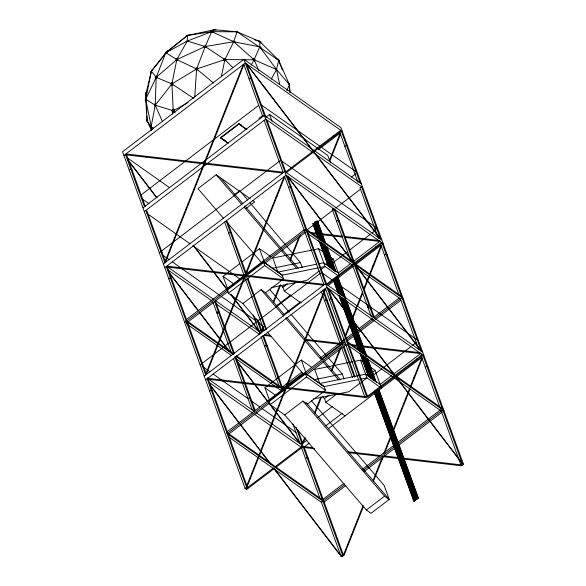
<?xml version="1.0" encoding="UTF-8"?>
<svg xmlns="http://www.w3.org/2000/svg" width="586" height="586" viewBox="0 0 586 586"><rect width="100%" height="100%" fill="white"/><g stroke="black" fill="none" stroke-linecap="round" stroke-linejoin="round"><path stroke-width="0.88" d="M166.446 52.205L187.395 35.482L214.351 29.718L237.044 31.82L259.825 41.525L259.752 46.895L254.097 59.779L251.064 65.178M172.379 114.248L173.244 110.761L171.903 83.901L176.818 59.567L187.308 41.049L187.395 35.482L210.835 31.791M187.938 35.548L187.395 35.482L165.816 52.74L156.198 77.359L155.231 105.187L151.056 127.147L151.957 129.528M145.753 98.411L145.907 92.603L146.017 95.057L145.98 93.789M194.735 97.159L196.61 68.994L205.195 46.536L211.736 31.651L214.351 29.718L216.117 30.106M246.809 488.153L273.435 468.002L340.481 555.557L342.092 556.7L342.4 554.693L296.003 427.209M210.894 31.974L187.308 41.049L165.816 52.74L151.386 71.162L145.709 99.276L151.54 128.246L150.573 126.049L152.653 129.374M221.391 76.707L224.848 59.582L233.733 41.745L237.044 31.82L278.694 60.248L289.425 84.677L289.953 92.72M146.17 98.653L145.958 93.826L151.386 71.162L163.78 55.97M151.679 71.082C152.492 67.617 149.826 74.034 151.43 71.712M168.717 50.711L166.571 51.802L168.534 50.879M164.739 262.308L243.241 64.577M165.413 262.389L243.923 64.665M205.569 374.498L284.078 176.767M206.243 374.579L284.752 176.847M261.774 330.702L263.407 326.6M273.288 301.702L279.676 285.624M290.092 259.386L298.831 237.381M262.455 330.782L263.429 328.314M273.633 302.625L280.687 284.847M290.436 260.301L300.179 235.762M329.662 161.502L340.627 133.894M246.406 486.688L324.908 288.957M325.589 289.037L247.08 486.768L245.058 488.306L122.555 151.745L243.908 59.296L340.942 127.689L463.445 464.258L461.424 465.797L402.304 458.933M302.61 442.891L304.888 437.149M314.455 413.042L320.842 396.964M331.258 370.726L339.997 348.721M343.052 341.03L344.063 338.488M345.066 335.954L349.776 324.102M352.127 318.176L362.544 291.938M363.547 289.403L368.924 275.86M369.598 274.167L381.112 245.16L355.658 264.557M303.284 442.972L305.24 438.042M315.136 413.115L321.524 397.037M331.94 370.799L341.015 347.952M345.41 336.869L350.787 323.325M352.472 319.099L356.837 308.097M357.511 306.397L362.888 292.861M364.228 289.477L381.464 246.061M343.44 555.074L362.976 505.872M373.084 480.425L382.526 456.641M391.28 434.6L383.889 453.22L384.899 452.443L390.95 437.207M393.294 429.516L409.76 388.049M410.434 386.357L421.949 357.35L396.678 376.6M363.657 505.952L344.121 555.162L342.092 556.7M373.421 481.348L383.2 456.721L398.663 458.516M393.301 431.281L410.105 388.965M410.779 387.273L422.301 358.251M286.884 90.471L289.425 84.677L287.902 82.179M166.959 52.74L167.721 51.136L166.592 52.52M155.817 78.172L145.709 99.276L155.231 105.187L173.244 110.761L175.163 112.688M271.281 79.176L276.511 69.522L278.694 60.248L259.825 41.525L254.72 39.907M145.958 93.826L146.822 92.28M151.386 71.162L156.198 77.359L176.818 59.567L205.195 46.536L233.733 41.745L259.752 46.895L276.511 69.522L289.425 84.677L289.733 91.753M123.917 155.48L245.263 63.039L342.305 131.432M129.242 170.116L130.759 168.958L131.975 169.815M146.214 157.187L147.233 156.411M232.605 91.372L233.624 90.603M249.072 78.824L250.588 77.674L251.804 78.524M140.406 195.46L258.719 105.334M246.318 129.403L238.934 124.195L220.732 138.062L228.144 143.262L220.563 137.6L238.766 123.734L241.264 124.73M258.909 118.409L263.026 115.274M142.969 207.84L264.323 115.391L361.364 183.784M265.971 117.112L269.538 114.395L327.764 155.429L330.526 163.033M144.332 211.575L265.685 119.134L362.719 187.527M250.251 198.793L216.197 174.745L197.995 188.611L223.625 218.461M220.849 178.071L242.934 203.73M234.363 194.677L239.454 190.794M159.304 252.713L280.657 160.271L377.692 228.665M163.391 263.927L284.737 171.486L381.779 239.879M340.583 130.964L339.572 131.733L358.009 182.371M318.557 149.518L340.283 132.971L329.647 159.766L330.658 158.996M164.754 267.67L286.1 175.229L383.141 243.622M245.922 208.557L254.661 201.899L252.456 200.346M168.834 278.892L170.35 277.735L171.566 278.592M182.078 268.798L183.096 268.022M228.752 233.243L230.269 232.093L231.477 232.942M275.918 197.314L276.936 196.537M288.664 187.601L290.18 186.443L291.396 187.3M344.898 146.368L346.421 145.211L347.63 146.061M351.395 177.045L355.761 173.72M227.61 288.861L223.068 276.372L239.784 263.634M242.025 261.927L259.466 248.64L270.593 256.478M246.01 272.637L247.028 271.86M185.747 320.037L305.577 228.752M241.168 278.343L240.157 279.112L192.853 245.768M333.163 208.448L332.152 209.217L333.368 210.074M184.744 322.593L306.09 230.151M306.771 230.144L314.03 224.621M315.48 223.515L334.35 209.136M335.8 208.03L360.478 189.234M243.293 279.485L244.311 278.709M186.458 323.062L228.43 291.096M264.689 263.473L305.789 232.166M264.726 265.546L263.363 261.81L226.958 289.543L228.32 293.278L264.726 265.546L283.595 278.943L265.458 292.758L261.078 289.674L253.797 295.219M336.576 221.369L338.093 220.211L339.309 221.069M316.689 264.183L277.852 272.116L282.24 275.2L283.595 278.943M228.32 293.278L242.875 303.541L252.339 296.326M280.848 285.104L282.635 287.191L287.001 283.858M282.635 287.191L287.308 284.071M282.935 287.404L284.298 291.139L295.952 282.269M325.904 264.528L327.362 263.422M330.277 261.202L333.192 258.983L339.653 276.746L325.098 266.484L318.638 248.72L314.228 249.621M319.275 270.922L306.881 280.364L299.761 281.8M320.732 269.816L325.098 266.484L319.824 267.56M376.483 227.808L374.967 228.965L376.175 229.815L372.037 232.972M276.328 305.877L290.641 294.978M328.387 266.227L330.57 264.564M332.028 263.451L341.338 256.36M342.766 255.269L347.754 251.467M349.893 249.841L370.66 234.019M200.141 364.902L321.487 272.461L418.529 340.847M259.217 331.471L260.733 330.314L261.942 331.171L257.862 319.949M215.633 300.75L260.426 332.321L263.883 329.691M283.954 314.396L300.442 301.841M350.662 263.583L338.29 273.003L323.736 262.748L319.333 263.641M353.57 261.371L380.263 241.036M204.221 376.117L325.574 283.675L422.609 352.069M328.226 285.455L333.939 281.097L338.027 292.275M336.796 278.921L353.475 266.22M205.583 379.86L326.929 287.418L423.971 355.812M264.66 346.429L266.176 345.271L267.392 346.128M324.578 300.779L326.094 299.629L327.303 300.479M384.489 255.137L386.006 253.987L387.221 254.837M372.96 265.707L373.978 264.931M209.671 391.074L211.187 389.924L212.396 390.774M222.914 380.988L223.933 380.211M316.755 309.503L317.766 308.727M329.5 299.79L331.017 298.633L332.225 299.49M369.4 306.229L367.883 307.379L369.099 308.236M269.428 400.15L264.923 387.778L301.329 360.046L311.708 367.363M253.35 410.742L254.866 409.585L253.65 408.735L252.134 409.885L233.44 358.529M282.298 387.024L301.761 372.198M320.505 357.914L344.378 339.734M345.813 338.635L372.491 318.315M373.934 317.216L399.169 297.996M286.847 384.826L287.858 384.05M302.991 373.048L280.569 390.13L235.77 358.559M321.736 358.771L344.883 341.14M346.326 340.041L373.004 319.714M374.447 318.616L401.915 297.688M226.584 432.226L344.898 342.092M268.813 400.949L305.218 373.216L306.581 376.952L325.457 390.349L307.32 404.172L302.933 401.08L284.73 414.947L270.175 404.684L269.069 401.652M347.344 341.045L354.581 335.529M356.749 333.874L400.89 300.252M345.41 343.499L227.09 433.625L324.131 502.019L343.616 555.543L342.4 554.693L340.884 555.843L321.201 501.77M284.129 391.675L285.14 390.899M228.306 434.482L269.677 402.963M306.698 374.762L345.894 344.905M270.175 404.684L306.581 376.952M319.714 383.522L365.598 374.154L380.153 384.416L391.704 375.611M345.095 415.899L325.853 402.333L324.49 398.597L328.863 395.264M325.853 402.333L336.782 394.012M372.139 372.608L375.047 370.389L381.515 388.152L366.961 377.897L360.493 360.134L354.325 361.386M360.405 382.885L348.758 391.763L313.092 398.985M361.862 381.779L366.961 377.897L360.8 379.149M317.949 417.466L332.416 406.45M373.157 375.414L381.852 368.792M383.295 367.686L410.801 346.736M412.178 345.681L416.324 342.532M256.338 412.844L301.263 444.51L306.896 440.218M325.677 425.912L342.29 413.255M393.873 373.963L421.092 353.226M422.931 355.424L368.023 397.008L366.404 395.865L364.382 397.403L207.268 379.171M228.108 433.94L247.783 488.006L246.267 489.163L246.098 488.695M254.104 414.053L301.409 447.396L302.925 446.239L304.141 447.096L323.311 499.77M367.444 396.253L422.352 354.669L420.836 355.827L421.239 356.112L422.25 355.336M304.141 447.096L308.976 443.412M328.482 428.549L374.959 393.147M378.6 390.371L395.235 377.699M305.496 458.618L307.013 457.461L308.221 458.318M425.326 367.327L426.842 366.169L428.058 367.026M413.789 377.889L414.807 377.12M344.187 483.172L322.41 499.763L228.54 433.603M362.331 469.349L440.723 409.629L460.713 464.559L461.929 465.416L461.753 464.947L384.453 455.974M344.693 484.578L321.399 502.319L229.023 437.215M363.569 470.199L442.752 409.878M324.131 502.019L345.908 485.435M364.053 471.605L442.445 411.892M381.164 460.061L382.182 459.292M366.353 510.003L384.555 496.137L389.236 499.44L371.033 513.307L366.353 510.003L284.73 414.947M460.713 464.559L462.229 463.401L422.762 354.955M413.687 500.971L414.602 500.876L413.687 500.971L374.249 392.613M414.448 500.4L415.357 500.298L414.448 500.4L374.696 391.177M416.119 499.719L415.203 499.821L416.119 499.719L396.392 445.536M415.965 499.243L416.873 499.14L415.965 499.243L396.554 445.917M417.635 498.561L416.719 498.664L417.635 498.561L378.043 389.727M418.389 497.983L417.481 498.085L418.389 497.983L398.67 443.807M285.778 171.874L340.686 130.29M286.356 172.628L341.264 131.044M326.614 284.064L381.523 242.479M327.186 284.818L382.094 243.234M275.112 466.72L301.006 447.111M275.706 467.46L301.578 447.865M173.244 110.761L188.011 102.616M168.834 50.572L170.46 49.744M188.223 35.431C189.505 34.178 183.74 36.669 187.608 35.658M213.333 30.135L214.351 29.718M312.463 249.98L272.812 258.045L277.918 272.065L282.24 275.2L318.066 267.919M272.234 268.329L300.42 262.601L302.222 267.546M271.23 287.58L297.981 282.159M352.56 361.745L314.675 369.451L319.78 383.471L324.095 386.613L325.457 390.349M314.089 379.735L342.275 374.007L344.077 378.959M306.427 374.073L324.095 386.613L359.042 379.501M237.044 31.82L211.736 31.651L233.733 41.745L254.097 59.779L276.511 69.522L279.661 84.347M125.939 153.942L283.053 172.174M125.602 154.792L282.716 173.031M310.038 232.437L316.381 233.177M319.106 233.492L342.685 236.224M344.495 236.436L379.223 240.465M311.745 233.528L319.905 234.473M321.714 234.686L342.576 237.103M345.293 237.418L379.757 241.417M166.776 266.132L323.882 284.364M166.439 266.982L323.545 285.214M264.718 334.628L270.161 335.258M305.577 339.367L340.107 343.374M350.97 344.634L357.306 345.374M360.024 345.689L420.052 352.655M271.296 336.283L263.48 335.375L282.174 386.738M306.273 340.341L339.77 344.231M345.198 344.861L347.015 345.073M352.472 345.703L357.921 346.333M362.463 346.861L420.587 353.607M207.605 378.314L364.719 396.554M304.647 446.708L312.807 447.66M347.879 451.725L381.068 455.578M304.31 447.565L314.741 448.773M348.97 452.744L379.809 456.326M187.308 41.049L205.195 46.536L224.848 59.582L232.737 67.507M153.561 128.092L151.056 127.147L147.115 120.687L145.768 100.169M156.198 77.359L171.903 83.901L193.666 98.345M275.969 58.556L277.478 59.486M278.233 59.97C281.536 64.431 277.075 56.659 278.233 59.97L282.401 70.064M165.816 52.74L176.818 59.567L196.61 68.994L213.575 83.058M220.563 137.6L225.749 141.241M264.161 87.233L264.975 87.812M333.244 135.93L334.057 136.501M261.451 105.026L356.061 171.713M264.462 115.281L266.703 116.863M246.896 129.462L238.766 123.734L238.934 124.195M300.779 193.915L301.585 194.486M375.816 246.801L376.63 247.373M220.629 137.549L225.808 141.197M306.793 229.602L402.619 297.146M307.306 231.009L403.131 298.545M308.009 233.733L352.486 265.077L371.385 316.997M355.922 267.502L400.399 298.845L418.953 349.82M318.638 248.72L333.192 258.983M371.971 318.601L373.179 319.458M341.609 306.097L342.422 306.676M416.653 358.991L417.459 359.562M127.77 158.198L169.457 187.579M264.088 262.323L277.918 272.065M142.816 179.682L143.629 180.254M284.298 291.139L301.05 302.947M392.474 372.528L393.279 373.106M347.63 341.792L443.456 409.328M348.135 343.198L443.961 410.735M142.317 199.035L148.976 203.723M397.096 378.571L397.909 379.142M348.113 345.403L441.236 411.035M360.493 360.134L375.047 370.389M147.027 213.48L190.076 243.813M223.068 276.372L233.448 283.683M261.576 318.103L262.784 318.952M463.445 464.258L461.827 463.116L328.314 288.737M160.82 251.555L162.036 252.412M162.681 255.093L169.178 259.671M172.196 261.796L219.699 295.278M221.186 296.326L255.13 320.249L256.646 319.092L260.733 330.314M167.984 267.172L213.399 299.175M167.86 269.86L211.92 300.911M216.117 303.87L259.422 334.394M219.479 312.36L218.263 311.503L216.747 312.66L217.963 313.51M306.676 374.242L324.095 386.613M179.426 286.356L180.239 286.928M187.703 321.414L233.66 353.805L214.762 301.885M236.356 355.709L280.833 387.053M186.26 321.443L233.433 354.684M236.129 356.588L283.294 389.829M186.7 323.977L231.499 355.548M264.923 387.778L275.303 395.096M250.786 398.37L249.57 397.513L248.054 398.67L213.033 373.985M202.075 366.265L210.008 371.861M250.757 400.575L259.693 406.874M261.935 408.449L295.967 432.439M207.334 378.314L254.844 411.797M208.316 379.56L207.1 378.703L246.574 487.149L247.783 488.006M208.689 382.05L252.617 413.005M220.263 398.546L221.076 399.117M295.3 451.432L296.113 452.004M275.742 471.012L276.555 471.584M245.058 488.306L246.677 489.449L274.248 468.566L340.715 555.374M282.24 275.2L264.572 262.667L264.315 261.964M244.721 205.811L281.082 248.164M282.276 249.548L298.369 268.293M216.197 174.745L241.828 204.595M244.215 207.371L279.976 249.021M281.17 250.412L296.663 268.461M227.2 222.629L261.774 262.887M269.523 289.272L289.198 312.192M290.993 314.279L326.768 355.951M328.563 358.031L342.275 374.007M284.386 314.667L265.458 292.758M286.766 317.436L323.018 359.658M324.205 361.042L340.246 379.728M261.078 289.674L283.719 316.037M285.507 318.117L321.245 359.753M323.033 361.833L338.525 379.875M242.875 303.541L263.129 327.127M267.304 331.984L303.643 374.308M322.703 396.517L324.49 398.597M311.378 400.678L384.138 485.413L389.236 499.44L306.097 402.611M302.933 401.08L384.555 496.137M241.205 192.245L247.651 199.907M249.995 202.69L285.177 244.487M286.935 246.574L300.42 262.601M246.882 64.182L380.395 238.561M246.647 64.357L380.16 238.744M287.719 176.364L421.224 350.743M287.484 176.547L420.99 350.926M328.548 288.554L462.061 462.933M128.275 160.205L156.96 197.665M193.966 246.003L226.958 289.088M230.825 294.143L259.049 331.002M128.034 160.381L156.704 197.812M194.076 246.633L226.694 289.235M230.569 294.289L258.814 331.185M168.585 271.706L198.486 310.756M200.141 312.924L229.441 351.19M236.275 360.119L267.787 401.278M268.893 402.721L299.878 443.192M168.9 272.607L198.222 310.902M199.328 312.353L229.185 351.344M237.125 361.716L267.531 401.425M268.637 402.868L299.644 443.375M209.422 383.896L239.315 422.945M240.421 424.389L270.827 464.105M210.293 385.522L239.059 423.092M240.714 425.26L270.014 463.526M259.825 41.525L260.807 43.012M258.931 70.796L254.097 59.779L224.848 59.582L196.61 68.994L171.903 83.901L155.231 105.187L162.527 121.793M151.488 130.641L147.115 120.687L146.903 115.852M341.089 130.575L360.148 182.927M380.563 239.022L361.511 186.67L359.994 187.828L378.461 238.575M421.4 351.212L381.925 242.765L380.409 243.923L398.963 294.905M421.239 356.112L440.108 407.937M335.229 209.854L374.696 318.301M373.487 317.444L334.013 208.997L332.496 210.154L351.051 261.136M317.597 221.061L325.735 243.417M326.988 246.86L336.064 271.801M337.946 276.958L345.769 298.464M346.707 301.043L357.35 330.284M357.98 332.006L366.741 356.083M367.678 358.661L376.446 382.746M378.952 389.624L398.048 442.086M317.194 220.775L325.333 243.139M326.585 246.574L335.661 271.516M337.543 276.68L345.366 298.179M345.989 299.9L366.338 355.797M367.276 358.376L375.729 381.596M378.549 389.338L417.986 497.697M317.092 221.442L324.607 242.084M326.483 247.248L334.936 270.468M337.441 277.346L344.326 296.267M346.201 301.424L356.53 329.808M357.475 332.387L365.298 353.885M366.865 358.185L374.688 379.691M378.446 390.005L397.542 442.467M398.48 445.052L417.884 498.371M316.689 221.164L324.512 242.663M325.765 246.098L334.84 271.04M337.038 277.061L344.546 297.703M345.176 299.424L356.442 330.379M357.064 332.101L365.21 354.464M366.609 358.383L374.908 381.127M316.433 221.354L323.948 241.996M325.201 245.431L334.591 271.237M336.782 277.251L343.982 297.036M344.605 298.757L364.953 354.655M366.206 358.097L374.344 380.453M377.472 389.053L417.225 498.276M316.337 222.021L323.223 240.941M325.098 246.105L333.866 270.183M336.994 278.782L343.257 295.981M344.509 299.424L350.765 316.623M351.395 318.345L356.09 331.244M356.713 332.965L363.598 351.886M365.481 357.042L373.619 379.406M377.377 389.727L397.096 443.91M397.718 445.631L417.129 498.95M315.927 221.735L323.128 241.52M324.38 244.955L333.456 269.897M336.276 277.639L343.162 296.56M343.938 298.757L355.834 331.434M356.31 332.68L363.825 353.321M365.071 356.764L373.839 380.841M376.966 389.441L416.873 499.14M315.678 221.933L322.879 241.71M323.816 244.289L333.207 270.095M336.027 277.83L342.598 295.893M343.85 299.329L355.431 331.156M356.054 332.87L363.254 352.655M364.822 356.955L373.275 380.175M376.717 389.631L416.47 498.854M315.576 222.599L321.524 238.941M323.399 244.098L331.852 267.319M336.232 279.361L341.872 294.846M343.125 298.281L349.066 314.623M349.695 316.345L355.328 331.822M356.266 334.401L362.529 351.6M364.404 356.764L372.542 379.127M376.93 391.162L395.711 442.767M396.649 445.345L416.368 499.528M314.858 221.457L321.743 240.377M322.996 243.82L332.387 269.619M335.514 278.218L341.777 295.417M342.715 297.996L362.749 353.036M363.686 355.621L372.454 379.699M376.527 390.877L395.931 444.203M315.327 222.797L321.267 239.132M323.15 244.296L331.91 268.373M335.668 278.694L341.616 295.036M342.869 298.472L348.817 314.814M349.439 316.535L355.079 332.013M355.702 333.734L362.273 351.798M364.155 356.955L371.978 378.453M376.988 392.217L395.455 442.957M314.916 222.512L321.179 239.711M322.432 243.146L331.822 268.952M335.265 278.409L341.528 295.608M342.466 298.193L354.669 331.727M355.299 333.449L362.185 352.369M363.437 355.812L371.89 379.032M376.271 391.074L415.708 499.433M314.814 223.178L320.139 237.799M322.329 243.82L330.782 267.04M335.163 279.083L340.796 294.56M342.048 298.003L347.059 311.759M347.996 314.338L354.259 331.544M355.197 334.123L361.144 350.465M363.02 355.621L371.158 377.985M376.168 391.741L395.264 444.203M395.887 445.924L415.613 500.107M314.411 222.892L320.674 240.092M321.611 242.677L331.002 268.476M334.76 278.797L340.547 294.751M341.645 297.717L361.364 351.893M362.617 355.336L371.07 378.556M375.765 391.455L415.357 500.298M314.162 223.083L320.417 240.289M321.047 242.003L330.438 267.809M334.503 278.987L340.144 294.465M341.081 297.051L361.115 352.091M362.053 354.669L370.506 377.889M375.201 390.789L414.954 500.012M314.059 223.757L319.07 237.52M320.945 242.677L329.713 266.755M334.408 279.661L339.104 292.56M340.356 295.996L353.497 332.115M354.442 334.701L360.075 350.179M361.635 354.479L369.466 375.978M375.721 393.177L394.817 445.638M395.447 447.36L414.851 500.678M313.656 223.471L319.289 238.949M320.542 242.392L329.618 267.333M333.998 279.375L339.323 293.996M340.261 296.575L359.98 350.75M361.232 354.193L369.685 377.413M313.803 223.947L319.128 238.568M320.696 242.868L329.457 266.952M334.152 279.852L338.847 292.751M340.1 296.194L353.563 333.17M354.186 334.892L359.819 350.369M361.071 353.812L369.209 376.175M375.157 392.51L394.568 445.836M395.191 447.55L414.602 500.876M313.4 223.662L319.033 239.147M319.978 241.725L329.054 266.667M333.749 279.566L338.759 293.322M339.697 295.908L353.153 332.885M353.783 334.606L359.731 350.948M360.983 354.384L369.121 376.747M374.439 391.367L414.192 500.591M313.298 224.335L313.928 226.057M314.55 227.771L317.993 237.235M319.875 242.392L328.636 266.476M339.279 295.718L353.058 333.559M353.68 335.28L358.998 349.893M360.251 353.336L368.389 375.699M374.967 393.755L393.748 445.36M395.001 448.795L414.09 501.257M312.58 223.193L317.905 237.806M318.843 240.392L328.233 266.19M333.244 279.947L338.254 293.711M338.876 295.432L358.91 350.472M359.848 353.05L368.301 376.271M269.538 114.395L271.999 121.148M246.479 63.896L265.531 116.248M266.894 119.991L285.953 172.343M287.308 176.086L326.783 284.532M328.145 288.268L367.62 396.722L366.104 397.872L364.888 397.022L325.413 288.568M243.908 59.296L366.404 395.865M243.747 64.196L262.806 116.548M264.169 120.291L283.221 172.643M284.584 176.386L324.058 284.833M323.516 290.063L342.539 342.327M343.997 346.348L355.116 376.901M322.593 290.011L342.62 345.029M343.235 346.722L354.332 377.201M321.077 291.169L340.481 344.487M341.719 347.879L352.501 377.516M301.329 360.046L305.826 372.425M259.466 248.64L264.015 261.129M246.274 273.581L227.397 221.728L226.181 220.871L265.656 329.317M248.003 278.343L266.579 329.376M224.665 222.028L264.14 330.475M297.769 429.597L302.779 443.353L301.563 442.503L300.047 443.653L292.883 423.978M262.675 335.653L281.265 386.731M281.573 387.573L282.086 388.979M260.426 332.321L260.975 333.822M301.263 444.51L302.354 447.506M253.262 315.107L260.03 333.712M261.048 336.503L279.134 386.196M301.409 447.396L319.971 498.378M340.481 555.557L340.649 556.026M215.392 301.138L234.568 353.812M235.689 356.911L254.866 409.585M234.788 356.903L253.65 408.735M212.952 302.237L231.353 352.794M145.394 206.675L126.649 155.18L125.433 154.323L144.493 206.682M165.831 262.828L147.064 211.275L145.848 210.418L164.908 262.777M167.479 267.37L186.656 320.044M187.469 322.293L206.448 374.432M207.693 377.845L227.485 432.234M166.27 266.513L205.737 374.967M146.515 106.799L146.786 113.135M147.057 119.478L147.167 121.91L147.071 119.529M275.933 68.489L277.046 70.628L275.933 68.489M289.176 83.395L289.652 85.996L289.176 83.395M157.136 76.817L156.88 77.733A1.311 0.769 -59.9 0 1 155.444 78.414A1.311 0.769 -59.9 0 1 155.788 76.62A1.311 0.769 -59.9 0 1 157.099 76.561L157.136 76.817M165.179 53.524C166.724 53.516 166.453 49.927 165.179 53.524M186.231 41.679L188.392 40.339L186.231 41.679M146.126 99.532L146.053 99.81A1.179 0.454 -81.7 0 1 145.262 100.001A1.179 0.454 -81.7 0 1 145.753 98.14A1.179 0.454 -81.7 0 1 146.126 99.525M258.602 46.243L260.946 47.495L258.602 46.243M197.629 69.544L197.431 69.771A1.201 1.091 -8.4 0 1 195.665 69.69A1.201 1.091 -8.4 0 1 195.958 68.101A1.201 1.091 -8.4 0 1 197.672 68.452L197.782 68.716A1.201 1.091 -8.4 0 1 197.629 69.544M213.172 29.974L215.604 29.381L213.179 29.967M225.815 60.329L225.588 60.526A1.238 1.128 18.1 0 1 224.68 60.702L224.372 60.607A1.238 1.128 18.1 0 1 223.764 58.996A1.238 1.128 18.1 0 1 225.515 58.659A1.238 1.128 18.1 0 1 225.815 60.329M235.931 31.183L238.209 32.413L235.931 31.183M258.807 40.925L260.909 42.097L258.807 40.925M212.755 32.04L212.52 32.091A1.289 0.432 8.2 0 1 210.66 31.747A1.289 0.432 8.2 0 1 211.136 31.19A1.289 0.432 8.2 0 1 212.916 31.629L213.004 31.754A1.289 0.432 8.2 0 1 212.755 32.04M176.635 60.68L176.415 60.71A1.253 0.733 -59.9 0 1 175.968 60.365L175.925 60.124A1.253 0.733 -59.9 0 1 176.84 58.527A1.253 0.733 -59.9 0 1 177.704 59.201A1.253 0.733 -59.9 0 1 176.635 60.68M172.013 85.124L171.222 84.706A1.253 0.857 -85.5 0 1 171.515 82.824A1.253 0.857 -85.5 0 1 172.731 83.461A1.253 0.857 -85.5 0 1 172.013 85.124M254.61 60.959L254.39 60.959A1.311 0.82 57.8 0 1 253.115 59.157A1.311 0.82 57.8 0 1 254.624 59.113A1.311 0.82 57.8 0 1 254.624 60.951M234.979 42.111L234.883 41.958A1.34 0.454 21.9 0 0 232.796 41.101A1.34 0.454 21.9 0 0 233.382 42.082A1.34 0.454 21.9 0 0 234.979 42.111M155.129 106.293L155.019 106.081A1.304 0.432 82.6 0 1 154.792 105.158L154.77 104.821A1.304 0.432 82.6 0 1 155.253 103.986A1.304 0.432 82.6 0 1 155.686 105.758A1.304 0.432 82.6 0 1 155.129 106.293M174.518 110.183L174.364 109.824A1.575 1.34 -80.3 0 0 172.094 110.007A1.575 1.34 -80.3 0 0 173.082 112.329A1.575 1.34 -80.3 0 0 174.518 110.183M206.397 46.477L206.345 46.338A1.201 0.579 -1.5 0 0 204.375 46.126A1.201 0.579 -1.5 0 0 204.741 47.078A1.201 0.579 -1.5 0 0 206.397 46.477"/></g></svg>
